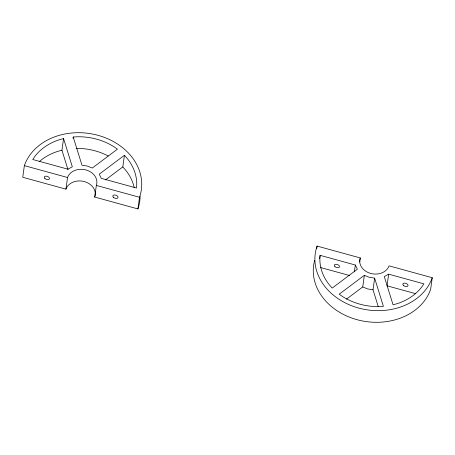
<?xml version="1.0" encoding="UTF-8"?>
<svg xmlns="http://www.w3.org/2000/svg" width="455" height="455" viewBox="0 0 455 455"><rect width="100%" height="100%" fill="white"/><g stroke="black" fill="none" stroke-linecap="round" stroke-linejoin="round"><path stroke-width="0.68" d="M320.104 255.329L319.871 258.832A54.981 44.482 7.9 0 0 329.448 284.966L332.19 288.072L357.38 269.184L355.321 265.026L320.104 255.329L319.626 258.753M137.916 208.925L139.531 197.282A59.986 48.526 7.9 0 0 98.03 135.328A59.986 48.526 7.9 0 0 24.365 165.637L22.75 177.279L65.935 189.149A14.998 12.131 7.9 0 1 84.357 181.568A14.998 12.131 7.9 0 1 94.731 197.06L137.916 208.925A59.986 48.526 7.9 0 0 140.117 196.446M67.994 169.687L61.943 150.201L63.558 138.559L59.315 139.748A54.981 44.482 7.9 0 0 34.785 156.509L32.749 159.517L67.96 169.192L72.322 166.78L63.558 138.559M65.935 189.149L67.55 177.507A14.998 12.131 7.9 0 1 85.972 169.931A14.998 12.131 7.9 0 1 96.346 185.418L139.531 197.282M73.022 138.371L73.209 137L77.748 136.767A54.981 44.482 7.9 0 1 113.852 146.692L117.453 149.16L92.268 168.049L87.32 166.052L81.974 165.216L73.209 137M94.731 197.06L96.346 185.418M105.458 179.941L122.81 166.928L124.425 155.286L127.167 158.391A54.981 44.482 7.9 0 1 136.745 184.525L136.511 188.029L101.294 178.354L99.235 174.174L124.425 155.286M316.703 248.811L317.084 246.075L360.269 257.939A14.998 12.131 7.9 0 0 370.643 273.432A14.998 12.131 7.9 0 0 389.065 265.851L432.25 277.721L430.635 289.363A59.986 48.526 7.9 0 1 359.916 320.417A59.986 48.526 7.9 0 1 314.132 262.484M354.365 271.851L355.321 265.026M359.7 262.052L360.269 257.939M346.505 299.128L362.732 286.951L364.347 275.315L369.295 277.305L374.641 278.142L383.406 306.357L378.867 306.59A54.981 44.482 7.9 0 1 342.763 296.671L339.163 294.203L364.347 275.315M378.241 306.579L373.026 289.784L374.641 278.142M388.655 274.166L384.293 276.583L393.057 304.799L397.3 303.61A54.981 44.482 7.9 0 0 421.83 286.849L423.867 283.84L388.655 274.166L387.04 285.808L415.483 293.623M61.943 150.201L57.7 151.39A54.981 44.482 7.9 0 0 39.249 161.622M373.026 289.784L367.68 288.948L362.732 286.951M24.365 165.637L67.55 177.507M320.519 267.529L349.639 275.531M122.81 166.928L125.552 170.033A54.981 44.482 7.9 0 1 134.265 187.733M76.133 148.41A54.981 44.482 7.9 0 1 108.233 156.014M432.25 277.721A59.986 48.526 7.9 0 1 358.586 308.029A59.986 48.526 7.9 0 1 317.084 246.075M314.286 261.796A59.986 48.526 7.9 0 1 314.627 260.425M44.886 178.474A2.702 1.564 19.2 0 0 49.322 178.957A2.702 1.564 19.2 0 0 46.41 176.165A2.702 1.564 19.2 0 0 44.886 178.474M113.426 197.299A2.702 1.564 19.2 0 0 117.862 197.788A2.702 1.564 19.2 0 0 114.956 194.99A2.702 1.564 19.2 0 0 113.426 197.299M334.925 266.596A2.702 1.564 19.2 0 0 339.356 267.085A2.702 1.564 19.2 0 0 336.45 264.287A2.702 1.564 19.2 0 0 334.925 266.596M403.46 285.433A2.702 1.564 19.2 0 0 407.896 285.916A2.702 1.564 19.2 0 0 404.99 283.124A2.702 1.564 19.2 0 0 403.46 285.433"/></g></svg>
